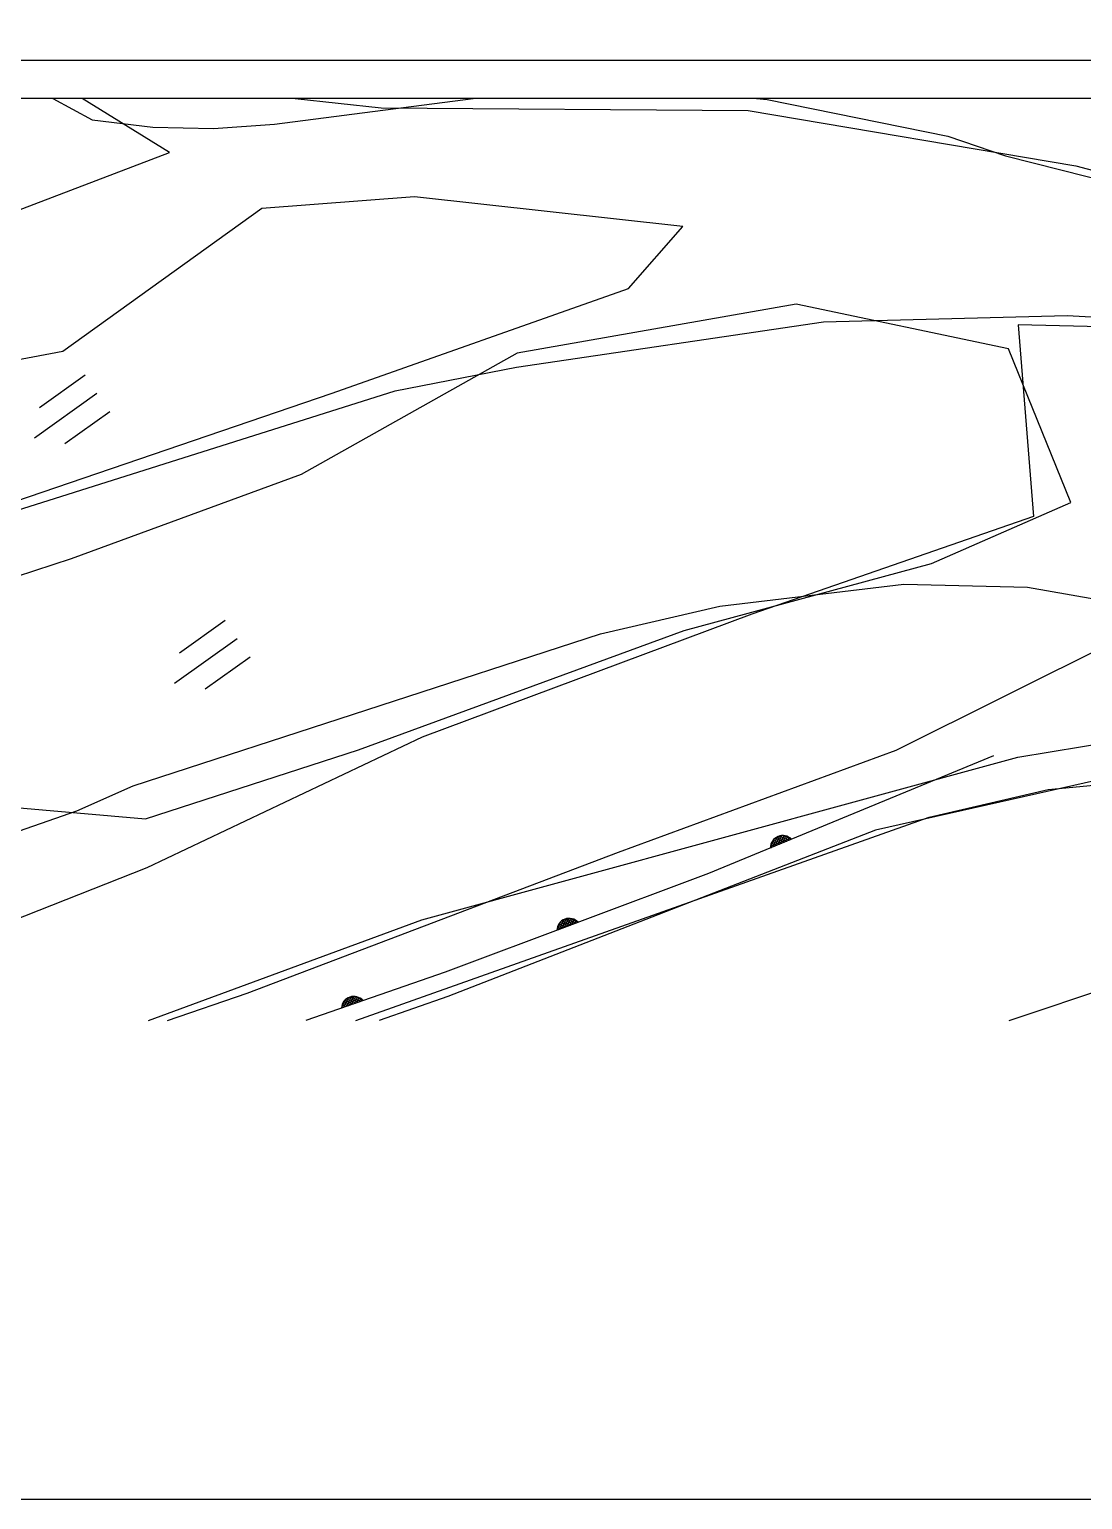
# Model space of a CAD drawing. Extents: x -299 to 346, y -14 to 200.
# Drawn here: x 130.98 to 158.58, y -12.55 to 25.97 of the extents above; entities that cross this region are included whole.
import ezdxf

# ---------------------------------------------------------------- set-up
doc = ezdxf.new("R2010")
doc.units = 0
doc.layers.add('TT-BASE', color=253, linetype='Continuous')
doc.layers.add('TX-PAPR', color=2, linetype='Continuous')

msp = doc.modelspace()

# ---------------------------------------------------------------- linework, layer by layer
at = {"layer": 'TT-BASE'}
for p, q in [((190.187, 25.159, -349.133), (92.508, 25.159, -349.133)), ((190.982, 24.159, -349.133), (90.518, 24.159, -349.133)), ((131.598, 24.159, -2.023), (132.629, 23.607, -2.023)), ((131.598, 24.159, 84.505), (132.629, 23.607, 84.505)), ((131.598, 24.159, 84.505), (132.629, 23.607, 84.505)), ((134.653, 22.747, -1.805), (132.364, 24.159, -1.805)), ((134.653, 22.747, 84.723), (132.364, 24.159, 84.723)), ((134.653, 22.747, 84.723), (132.364, 24.159, 84.723)), ((137.408, 23.493, -2.023), (142.609, 24.159, -2.023)), ((137.408, 23.493, 84.505), (142.609, 24.159, 84.505)), ((137.408, 23.493, 84.505), (142.609, 24.159, 84.505)), ((137.947, 24.159, -1.858), (140.198, 23.918, -1.858)), ((137.947, 24.159, 84.67), (140.198, 23.918, 84.67)), ((137.947, 24.159, 84.67), (140.198, 23.918, 84.67)), ((140.198, 23.918, -1.858), (149.82, 23.846, -1.858)), ((140.198, 23.918, 84.67), (149.82, 23.846, 84.67)), ((140.198, 23.918, 84.67), (149.82, 23.846, 84.67)), ((150.04, 24.159, -2.023), (150.315, 24.137, -2.023)), ((150.04, 24.159, 84.505), (150.315, 24.137, 84.505)), ((150.04, 24.159, 84.505), (150.315, 24.137, 84.505)), ((150.315, 24.137, -2.023), (155.047, 23.175, -2.023)), ((150.315, 24.137, 84.505), (155.047, 23.175, 84.505)), ((150.315, 24.137, 84.505), (155.047, 23.175, 84.505)), ((132.629, 23.607, -2.023), (134.213, 23.411, -2.023)), ((132.629, 23.607, 84.505), (134.213, 23.411, 84.505)), ((132.629, 23.607, 84.505), (134.213, 23.411, 84.505)), ((149.82, 23.846, -1.858), (158.405, 22.397, -1.858)), ((149.82, 23.846, 84.67), (158.405, 22.397, 84.67)), ((149.82, 23.846, 84.67), (158.405, 22.397, 84.67)), ((134.213, 23.411, -2.023), (135.806, 23.372, -2.023)), ((134.213, 23.411, 84.505), (135.806, 23.372, 84.505)), ((134.213, 23.411, 84.505), (135.806, 23.372, 84.505)), ((135.806, 23.372, -2.023), (137.408, 23.493, -2.023)), ((135.806, 23.372, 84.505), (137.408, 23.493, 84.505)), ((135.806, 23.372, 84.505), (137.408, 23.493, 84.505)), ((155.047, 23.175, -2.023), (156.559, 22.663, -2.023)), ((155.047, 23.175, 84.505), (156.559, 22.663, 84.505)), ((155.047, 23.175, 84.505), (156.559, 22.663, 84.505)), ((129.923, 20.944, -1.805), (134.653, 22.747, -1.805)), ((129.923, 20.944, 84.723), (134.653, 22.747, 84.723)), ((129.923, 20.944, 84.723), (134.653, 22.747, 84.723)), ((156.559, 22.663, -2.023), (164.422, 20.67, -2.023)), ((156.559, 22.663, 84.505), (164.422, 20.67, 84.505)), ((156.559, 22.663, 84.505), (164.422, 20.67, 84.505)), ((158.405, 22.397, -1.858), (164.117, 20.9, -1.858)), ((158.405, 22.397, 84.67), (164.117, 20.9, 84.67)), ((158.405, 22.397, 84.67), (164.117, 20.9, 84.67)), ((141.075, 21.581, -1.407), (137.069, 21.278, -1.407)), ((141.075, 21.581, 85.121), (137.069, 21.278, 85.121)), ((141.075, 21.581, 85.121), (137.069, 21.278, 85.121)), ((148.103, 20.807, -1.407), (141.075, 21.581, -1.407)), ((148.103, 20.807, 85.121), (141.075, 21.581, 85.121)), ((148.103, 20.807, 85.121), (141.075, 21.581, 85.121)), ((137.069, 21.278, -1.407), (131.855, 17.535, -1.407)), ((137.069, 21.278, 85.121), (131.855, 17.535, 85.121)), ((137.069, 21.278, 85.121), (131.855, 17.535, 85.121)), ((146.681, 19.186, -1.407), (148.103, 20.807, -1.407)), ((146.681, 19.186, 85.121), (148.103, 20.807, 85.121)), ((146.681, 19.186, 85.121), (148.103, 20.807, 85.121)), ((138.919, 16.44, -1.407), (146.681, 19.186, -1.407)), ((138.919, 16.44, 85.121), (146.681, 19.186, 85.121)), ((138.919, 16.44, 85.121), (146.681, 19.186, 85.121)), ((151.072, 18.775, -0.026), (143.766, 17.492, -0.026)), ((151.072, 18.775, 86.502), (143.766, 17.492, 86.502)), ((151.072, 18.775, 86.502), (143.766, 17.492, 86.502)), ((156.642, 17.606, -0.026), (151.072, 18.775, -0.026)), ((156.642, 17.606, 86.502), (151.072, 18.775, 86.502)), ((156.642, 17.606, 86.502), (151.072, 18.775, 86.502)), ((143.745, 17.12, -1.023), (151.79, 18.309, -1.023)), ((143.745, 17.12, 85.505), (151.79, 18.309, 85.505)), ((143.745, 17.12, 85.505), (151.79, 18.309, 85.505)), ((151.79, 18.309, -1.023), (158.181, 18.475, -1.023)), ((151.79, 18.309, 85.505), (158.181, 18.475, 85.505)), ((151.79, 18.309, 85.505), (158.181, 18.475, 85.505)), ((160.077, 18.153, 0.823), (156.891, 18.229, 0.823)), ((156.891, 18.229, 0.823), (157.295, 13.207, 0.823)), ((160.077, 18.153, 87.351), (156.891, 18.229, 87.351)), ((156.891, 18.229, 87.351), (157.295, 13.207, 87.351)), ((160.077, 18.153, 87.351), (156.891, 18.229, 87.351)), ((156.891, 18.229, 87.351), (157.295, 13.207, 87.351)), ((158.181, 18.475, -1.023), (163.111, 18.192, -1.023)), ((158.181, 18.475, 85.505), (163.111, 18.192, 85.505)), ((158.181, 18.475, 85.505), (163.111, 18.192, 85.505)), ((131.855, 17.535, -1.407), (124.06, 16.067, -1.407)), ((131.855, 17.535, 85.121), (124.06, 16.067, 85.121)), ((131.855, 17.535, 85.121), (124.06, 16.067, 85.121)), ((143.766, 17.492, -0.026), (138.105, 14.306, -0.026)), ((143.766, 17.492, 86.502), (138.105, 14.306, 86.502)), ((143.766, 17.492, 86.502), (138.105, 14.306, 86.502)), ((158.273, 13.577, -0.026), (156.642, 17.606, -0.026)), ((158.273, 13.577, 86.502), (156.642, 17.606, 86.502)), ((158.273, 13.577, 86.502), (156.642, 17.606, 86.502)), ((140.571, 16.505, -1.023), (143.745, 17.12, -1.023)), ((140.571, 16.505, 85.505), (143.745, 17.12, 85.505)), ((140.571, 16.505, 85.505), (143.745, 17.12, 85.505)), ((132.442, 16.914, -1.141), (131.245, 16.061, -1.141)), ((132.442, 16.914, 85.387), (131.245, 16.061, 85.387)), ((132.442, 16.914, 85.387), (131.245, 16.061, 85.387)), ((126.76, 12.137, -1.023), (140.571, 16.505, -1.023)), ((126.76, 12.137, 85.505), (140.571, 16.505, 85.505)), ((126.76, 12.137, 85.505), (140.571, 16.505, 85.505)), ((130.24, 13.48, -1.407), (138.919, 16.44, -1.407)), ((130.24, 13.48, 85.121), (138.919, 16.44, 85.121)), ((130.24, 13.48, 85.121), (138.919, 16.44, 85.121)), ((131.112, 15.273, -1.141), (132.752, 16.441, -1.141)), ((131.112, 15.273, 85.387), (132.752, 16.441, 85.387)), ((131.112, 15.273, 85.387), (132.752, 16.441, 85.387)), ((131.914, 15.123, -1.141), (133.093, 15.963, -1.141)), ((131.914, 15.123, 85.387), (133.093, 15.963, 85.387)), ((131.914, 15.123, 85.387), (133.093, 15.963, 85.387)), ((138.105, 14.306, -0.026), (132.076, 12.099, -0.026)), ((138.105, 14.306, 86.502), (132.076, 12.099, 86.502)), ((138.105, 14.306, 86.502), (132.076, 12.099, 86.502)), ((154.619, 11.978, -0.026), (158.273, 13.577, -0.026)), ((154.619, 11.978, 86.502), (158.273, 13.577, 86.502)), ((154.619, 11.978, 86.502), (158.273, 13.577, 86.502)), ((157.295, 13.207, 0.823), (149.915, 10.652, 0.823)), ((157.295, 13.207, 87.351), (149.915, 10.652, 87.351)), ((157.295, 13.207, 87.351), (149.915, 10.652, 87.351)), ((132.076, 12.099, -0.026), (124.653, 9.705, -0.026)), ((132.076, 12.099, 86.502), (124.653, 9.705, 86.502)), ((132.076, 12.099, 86.502), (124.653, 9.705, 86.502)), ((148.136, 10.221, -0.026), (154.619, 11.978, -0.026)), ((148.136, 10.221, 86.502), (154.619, 11.978, 86.502)), ((148.136, 10.221, 86.502), (154.619, 11.978, 86.502)), ((149.076, 10.859, -0.023), (153.896, 11.435, -0.023)), ((149.076, 10.859, 86.505), (153.896, 11.435, 86.505)), ((149.076, 10.859, 86.505), (153.896, 11.435, 86.505)), ((153.896, 11.435, -0.023), (157.135, 11.355, -0.023)), ((153.896, 11.435, 86.505), (157.135, 11.355, 86.505)), ((153.896, 11.435, 86.505), (157.135, 11.355, 86.505)), ((157.135, 11.355, -0.023), (160.294, 10.802, -0.023)), ((157.135, 11.355, 86.505), (160.294, 10.802, 86.505)), ((157.135, 11.355, 86.505), (160.294, 10.802, 86.505)), ((145.95, 10.134, -0.023), (149.076, 10.859, -0.023)), ((145.95, 10.134, 86.505), (149.076, 10.859, 86.505)), ((145.95, 10.134, 86.505), (149.076, 10.859, 86.505)), ((136.115, 10.482, -0.318), (134.918, 9.629, -0.318)), ((136.115, 10.482, 86.21), (134.918, 9.629, 86.21)), ((136.115, 10.482, 86.21), (134.918, 9.629, 86.21)), ((149.915, 10.652, 0.823), (141.275, 7.424, 0.823)), ((149.915, 10.652, 87.351), (141.275, 7.424, 87.351)), ((149.915, 10.652, 87.351), (141.275, 7.424, 87.351)), ((133.703, 6.155, -0.023), (145.95, 10.134, -0.023)), ((133.703, 6.155, 86.505), (145.95, 10.134, 86.505)), ((133.703, 6.155, 86.505), (145.95, 10.134, 86.505)), ((139.607, 7.094, -0.026), (148.136, 10.221, -0.026)), ((139.607, 7.094, 86.502), (148.136, 10.221, 86.502)), ((139.607, 7.094, 86.502), (148.136, 10.221, 86.502)), ((153.699, 7.085, 0.823), (159.722, 10.09, 0.823)), ((153.699, 7.085, 87.351), (159.722, 10.09, 87.351)), ((153.699, 7.085, 87.351), (159.722, 10.09, 87.351)), ((134.786, 8.841, -0.318), (136.425, 10.009, -0.318)), ((134.786, 8.841, 86.21), (136.425, 10.009, 86.21)), ((134.786, 8.841, 86.21), (136.425, 10.009, 86.21)), ((135.587, 8.691, -0.318), (136.766, 9.53, -0.318)), ((135.587, 8.691, 86.21), (136.766, 9.53, 86.21)), ((135.587, 8.691, 86.21), (136.766, 9.53, 86.21)), ((156.88, 6.903, 0.977), (163.323, 7.969, 0.977)), ((156.88, 6.903, 87.505), (163.323, 7.969, 87.505)), ((156.88, 6.903, 87.505), (163.323, 7.969, 87.505)), ((141.275, 7.424, 0.823), (134.059, 4.008, 0.823)), ((141.275, 7.424, 87.351), (134.059, 4.008, 87.351)), ((141.275, 7.424, 87.351), (134.059, 4.008, 87.351)), ((134.026, 5.286, -0.026), (139.607, 7.094, -0.026)), ((134.026, 5.286, 86.502), (139.607, 7.094, 86.502)), ((134.026, 5.286, 86.502), (139.607, 7.094, 86.502)), ((146.421, 4.417, 0.823), (153.699, 7.085, 0.823)), ((146.421, 4.417, 87.351), (153.699, 7.085, 87.351)), ((146.421, 4.417, 87.351), (153.699, 7.085, 87.351)), ((156.244, 6.939, 1.354), (148.782, 3.856, 1.354)), ((156.244, 6.939, 87.882), (148.782, 3.856, 87.882)), ((156.244, 6.939, 87.882), (148.782, 3.856, 87.882)), ((141.267, 2.638, 0.977), (156.88, 6.903, 0.977)), ((141.267, 2.638, 87.505), (156.88, 6.903, 87.505)), ((141.267, 2.638, 87.505), (156.88, 6.903, 87.505)), ((158.973, 6.304, 2.204), (153.155, 4.988, 2.204)), ((158.973, 6.304, 88.732), (153.155, 4.988, 88.732)), ((158.973, 6.304, 88.732), (153.155, 4.988, 88.732)), ((157.683, 6.059, 1.977), (160.891, 6.354, 1.977)), ((157.683, 6.059, 88.505), (160.891, 6.354, 88.505)), ((157.683, 6.059, 88.505), (160.891, 6.354, 88.505)), ((132.229, 5.495, -0.023), (133.703, 6.155, -0.023)), ((132.229, 5.495, 86.505), (133.703, 6.155, 86.505)), ((132.229, 5.495, 86.505), (133.703, 6.155, 86.505)), ((154.557, 5.333, 1.977), (157.683, 6.059, 1.977)), ((154.557, 5.333, 88.505), (157.683, 6.059, 88.505)), ((154.557, 5.333, 88.505), (157.683, 6.059, 88.505)), ((127.618, 3.898, -0.023), (132.229, 5.495, -0.023)), ((127.618, 3.898, 86.505), (132.229, 5.495, 86.505)), ((127.618, 3.898, 86.505), (132.229, 5.495, 86.505)), ((130.428, 5.598, -0.026), (134.026, 5.286, -0.026)), ((130.428, 5.598, 86.502), (134.026, 5.286, 86.502)), ((130.428, 5.598, 86.502), (134.026, 5.286, 86.502)), ((139.539, 0.005, 88.505), (154.557, 5.333, 88.505)), ((139.539, 0.005, 88.505), (154.557, 5.333, 88.505)), ((139.539, 0.005, 1.977), (154.557, 5.333, 1.977)), ((153.155, 4.988, 2.204), (141.95, 0.631, 2.204)), ((153.155, 4.988, 88.732), (141.95, 0.631, 88.732)), ((153.155, 4.988, 88.732), (141.95, 0.631, 88.732)), ((150.955, 4.754, 1.354), (150.4, 4.525, 1.354)), ((150.955, 4.754, 87.882), (150.4, 4.525, 87.882)), ((150.955, 4.754, 87.882), (150.4, 4.525, 87.882)), ((150.492, 4.751, 1.354), (150.4, 4.529, 1.354)), ((150.492, 4.751, 87.882), (150.4, 4.529, 87.882)), ((150.492, 4.751, 87.882), (150.4, 4.529, 87.882)), ((150.428, 4.654, 1.354), (150.57, 4.595, 1.354)), ((150.428, 4.654, 87.882), (150.57, 4.595, 87.882)), ((150.428, 4.654, 87.882), (150.57, 4.595, 87.882)), ((150.451, 4.698, 1.354), (150.635, 4.622, 1.354)), ((150.451, 4.698, 87.882), (150.635, 4.622, 87.882)), ((150.451, 4.698, 87.882), (150.635, 4.622, 87.882)), ((150.571, 4.81, 1.354), (150.464, 4.551, 1.354)), ((150.571, 4.81, 87.882), (150.464, 4.551, 87.882)), ((150.571, 4.81, 87.882), (150.464, 4.551, 87.882)), ((150.482, 4.74, 1.354), (150.701, 4.649, 1.354)), ((150.482, 4.74, 87.882), (150.701, 4.649, 87.882)), ((150.482, 4.74, 87.882), (150.701, 4.649, 87.882)), ((150.522, 4.777, 1.354), (150.766, 4.676, 1.354)), ((150.522, 4.777, 87.882), (150.766, 4.676, 87.882)), ((150.522, 4.777, 87.882), (150.766, 4.676, 87.882)), ((150.636, 4.836, 1.354), (150.529, 4.578, 1.354)), ((150.636, 4.836, 87.882), (150.529, 4.578, 87.882)), ((150.636, 4.836, 87.882), (150.529, 4.578, 87.882)), ((150.572, 4.811, 1.354), (150.831, 4.703, 1.354)), ((150.572, 4.811, 87.882), (150.831, 4.703, 87.882)), ((150.572, 4.811, 87.882), (150.831, 4.703, 87.882)), ((150.695, 4.847, 1.354), (150.594, 4.605, 1.354)), ((150.695, 4.847, 87.882), (150.594, 4.605, 87.882)), ((150.695, 4.847, 87.882), (150.594, 4.605, 87.882)), ((150.639, 4.837, 1.354), (150.897, 4.73, 1.354)), ((150.639, 4.837, 87.882), (150.897, 4.73, 87.882)), ((150.639, 4.837, 87.882), (150.897, 4.73, 87.882)), ((150.749, 4.848, 1.354), (150.66, 4.632, 1.354)), ((150.749, 4.848, 87.882), (150.66, 4.632, 87.882)), ((150.749, 4.848, 87.882), (150.66, 4.632, 87.882)), ((150.8, 4.84, 1.354), (150.725, 4.659, 1.354)), ((150.8, 4.84, 87.882), (150.725, 4.659, 87.882)), ((150.8, 4.84, 87.882), (150.725, 4.659, 87.882)), ((150.742, 4.848, 1.354), (150.943, 4.765, 1.354)), ((150.742, 4.848, 87.882), (150.943, 4.765, 87.882)), ((150.742, 4.848, 87.882), (150.943, 4.765, 87.882)), ((150.848, 4.825, 1.354), (150.79, 4.686, 1.354)), ((150.848, 4.825, 87.882), (150.79, 4.686, 87.882)), ((150.848, 4.825, 87.882), (150.79, 4.686, 87.882)), ((150.893, 4.802, 1.354), (150.856, 4.713, 1.354)), ((150.893, 4.802, 87.882), (150.856, 4.713, 87.882)), ((150.893, 4.802, 87.882), (150.856, 4.713, 87.882)), ((150.935, 4.772, 1.354), (150.921, 4.74, 1.354)), ((150.935, 4.772, 87.882), (150.921, 4.74, 87.882)), ((150.935, 4.772, 87.882), (150.921, 4.74, 87.882)), ((136.69, 0.719, 0.823), (146.421, 4.417, 0.823)), ((136.69, 0.719, 87.351), (146.421, 4.417, 87.351)), ((136.69, 0.719, 87.351), (146.421, 4.417, 87.351)), ((150.402, 4.556, 1.354), (150.439, 4.541, 1.354)), ((150.402, 4.556, 87.882), (150.439, 4.541, 87.882)), ((150.402, 4.556, 87.882), (150.439, 4.541, 87.882)), ((150.411, 4.607, 1.354), (150.505, 4.568, 1.354)), ((150.411, 4.607, 87.882), (150.505, 4.568, 87.882)), ((150.411, 4.607, 87.882), (150.505, 4.568, 87.882)), ((134.059, 4.008, 0.823), (128.291, 1.732, 0.823)), ((134.059, 4.008, 87.351), (128.291, 1.732, 87.351)), ((134.059, 4.008, 87.351), (128.291, 1.732, 87.351)), ((148.782, 3.856, 1.354), (141.88, 1.272, 1.354)), ((148.782, 3.856, 87.882), (141.88, 1.272, 87.882)), ((148.782, 3.856, 87.882), (141.88, 1.272, 87.882)), ((134.104, 0.004, 87.505), (141.267, 2.638, 87.505)), ((134.104, 0.004, 87.505), (141.267, 2.638, 87.505)), ((134.104, 0.004, 0.977), (141.267, 2.638, 0.977)), ((144.903, 2.59, 1.354), (144.803, 2.371, 1.354)), ((144.903, 2.59, 87.882), (144.803, 2.371, 87.882)), ((144.903, 2.59, 87.882), (144.803, 2.371, 87.882)), ((145.365, 2.577, 1.354), (144.803, 2.367, 1.354)), ((145.365, 2.577, 87.882), (144.803, 2.367, 87.882)), ((145.365, 2.577, 87.882), (144.803, 2.367, 87.882)), ((144.806, 2.399, 1.354), (144.843, 2.382, 1.354)), ((144.806, 2.399, 87.882), (144.843, 2.382, 87.882)), ((144.806, 2.399, 87.882), (144.843, 2.382, 87.882)), ((144.817, 2.449, 1.354), (144.909, 2.407, 1.354)), ((144.817, 2.449, 87.882), (144.909, 2.407, 87.882)), ((144.817, 2.449, 87.882), (144.909, 2.407, 87.882)), ((144.835, 2.495, 1.354), (144.975, 2.432, 1.354)), ((144.835, 2.495, 87.882), (144.975, 2.432, 87.882)), ((144.835, 2.495, 87.882), (144.975, 2.432, 87.882)), ((144.86, 2.539, 1.354), (145.042, 2.456, 1.354)), ((144.86, 2.539, 87.882), (145.042, 2.456, 87.882)), ((144.86, 2.539, 87.882), (145.042, 2.456, 87.882)), ((144.984, 2.646, 1.354), (144.868, 2.391, 1.354)), ((144.984, 2.646, 87.882), (144.868, 2.391, 87.882)), ((144.984, 2.646, 87.882), (144.868, 2.391, 87.882)), ((144.892, 2.579, 1.354), (145.108, 2.481, 1.354)), ((144.892, 2.579, 87.882), (145.108, 2.481, 87.882)), ((144.892, 2.579, 87.882), (145.108, 2.481, 87.882)), ((144.933, 2.615, 1.354), (145.174, 2.506, 1.354)), ((144.933, 2.615, 87.882), (145.174, 2.506, 87.882)), ((144.933, 2.615, 87.882), (145.174, 2.506, 87.882)), ((145.05, 2.671, 1.354), (144.934, 2.416, 1.354)), ((145.05, 2.671, 87.882), (144.934, 2.416, 87.882)), ((145.05, 2.671, 87.882), (144.934, 2.416, 87.882)), ((144.985, 2.647, 1.354), (145.24, 2.531, 1.354)), ((144.985, 2.647, 87.882), (145.24, 2.531, 87.882)), ((144.985, 2.647, 87.882), (145.24, 2.531, 87.882)), ((145.109, 2.68, 1.354), (145, 2.441, 1.354)), ((145.109, 2.68, 87.882), (145, 2.441, 87.882)), ((145.109, 2.68, 87.882), (145, 2.441, 87.882)), ((145.052, 2.671, 1.354), (145.306, 2.555, 1.354)), ((145.052, 2.671, 87.882), (145.306, 2.555, 87.882)), ((145.052, 2.671, 87.882), (145.306, 2.555, 87.882)), ((145.163, 2.678, 1.354), (145.066, 2.466, 1.354)), ((145.163, 2.678, 87.882), (145.066, 2.466, 87.882)), ((145.163, 2.678, 87.882), (145.066, 2.466, 87.882)), ((145.214, 2.669, 1.354), (145.132, 2.49, 1.354)), ((145.214, 2.669, 87.882), (145.132, 2.49, 87.882)), ((145.214, 2.669, 87.882), (145.132, 2.49, 87.882)), ((145.156, 2.679, 1.354), (145.354, 2.589, 1.354)), ((145.156, 2.679, 87.882), (145.354, 2.589, 87.882)), ((145.156, 2.679, 87.882), (145.354, 2.589, 87.882)), ((145.261, 2.652, 1.354), (145.199, 2.515, 1.354)), ((145.261, 2.652, 87.882), (145.199, 2.515, 87.882)), ((145.261, 2.652, 87.882), (145.199, 2.515, 87.882)), ((145.305, 2.628, 1.354), (145.265, 2.54, 1.354)), ((145.305, 2.628, 87.882), (145.265, 2.54, 87.882)), ((145.305, 2.628, 87.882), (145.265, 2.54, 87.882)), ((145.346, 2.597, 1.354), (145.331, 2.565, 1.354)), ((145.346, 2.597, 87.882), (145.331, 2.565, 87.882)), ((145.346, 2.597, 87.882), (145.331, 2.565, 87.882)), ((156.661, 0.005, 2.204), (163.313, 2.227, 2.204)), ((156.661, 0.005, 88.732), (163.313, 2.227, 88.732)), ((156.661, 0.005, 88.732), (163.313, 2.227, 88.732)), ((141.88, 1.272, 1.354), (138.222, 0.004, 1.354)), ((141.88, 1.272, 87.882), (138.222, 0.004, 87.882)), ((141.88, 1.272, 87.882), (138.222, 0.004, 87.882)), ((134.604, 0.004, 0.823), (136.69, 0.719, 0.823)), ((134.604, 0.004, 87.351), (136.69, 0.719, 87.351)), ((134.604, 0.004, 87.351), (136.69, 0.719, 87.351)), ((139.726, 0.526, 1.354), (139.159, 0.33, 1.354)), ((139.726, 0.526, 87.882), (139.159, 0.33, 87.882)), ((139.726, 0.526, 87.882), (139.159, 0.33, 87.882)), ((139.264, 0.55, 1.354), (139.16, 0.333, 1.354)), ((139.264, 0.55, 87.882), (139.16, 0.333, 87.882)), ((139.264, 0.55, 87.882), (139.16, 0.333, 87.882)), ((139.175, 0.411, 1.354), (139.266, 0.367, 1.354)), ((139.175, 0.411, 87.882), (139.266, 0.367, 87.882)), ((139.175, 0.411, 87.882), (139.266, 0.367, 87.882)), ((139.194, 0.457, 1.354), (139.333, 0.39, 1.354)), ((139.194, 0.457, 87.882), (139.333, 0.39, 87.882)), ((139.194, 0.457, 87.882), (139.333, 0.39, 87.882)), ((139.22, 0.5, 1.354), (139.4, 0.413, 1.354)), ((139.22, 0.5, 87.882), (139.4, 0.413, 87.882)), ((139.22, 0.5, 87.882), (139.4, 0.413, 87.882)), ((139.347, 0.604, 1.354), (139.224, 0.352, 1.354)), ((139.347, 0.604, 87.882), (139.224, 0.352, 87.882)), ((139.347, 0.604, 87.882), (139.224, 0.352, 87.882)), ((139.254, 0.539, 1.354), (139.467, 0.436, 1.354)), ((139.254, 0.539, 87.882), (139.467, 0.436, 87.882)), ((139.254, 0.539, 87.882), (139.467, 0.436, 87.882)), ((139.413, 0.627, 1.354), (139.291, 0.375, 1.354)), ((139.413, 0.627, 87.882), (139.291, 0.375, 87.882)), ((139.413, 0.627, 87.882), (139.291, 0.375, 87.882)), ((139.295, 0.575, 1.354), (139.533, 0.459, 1.354)), ((139.295, 0.575, 87.882), (139.533, 0.459, 87.882)), ((139.295, 0.575, 87.882), (139.533, 0.459, 87.882)), ((139.348, 0.605, 1.354), (139.6, 0.482, 1.354)), ((139.348, 0.605, 87.882), (139.6, 0.482, 87.882)), ((139.348, 0.605, 87.882), (139.6, 0.482, 87.882)), ((139.472, 0.635, 1.354), (139.358, 0.398, 1.354)), ((139.472, 0.635, 87.882), (139.358, 0.398, 87.882)), ((139.472, 0.635, 87.882), (139.358, 0.398, 87.882)), ((139.416, 0.628, 1.354), (139.667, 0.506, 1.354)), ((139.416, 0.628, 87.882), (139.667, 0.506, 87.882)), ((139.416, 0.628, 87.882), (139.667, 0.506, 87.882)), ((139.527, 0.632, 1.354), (139.425, 0.422, 1.354)), ((139.527, 0.632, 87.882), (139.425, 0.422, 87.882)), ((139.527, 0.632, 87.882), (139.425, 0.422, 87.882)), ((139.577, 0.621, 1.354), (139.491, 0.445, 1.354)), ((139.577, 0.621, 87.882), (139.491, 0.445, 87.882)), ((139.577, 0.621, 87.882), (139.491, 0.445, 87.882)), ((139.519, 0.633, 1.354), (139.715, 0.538, 1.354)), ((139.519, 0.633, 87.882), (139.715, 0.538, 87.882)), ((139.519, 0.633, 87.882), (139.715, 0.538, 87.882)), ((139.624, 0.603, 1.354), (139.558, 0.468, 1.354)), ((139.624, 0.603, 87.882), (139.558, 0.468, 87.882)), ((139.624, 0.603, 87.882), (139.558, 0.468, 87.882)), ((139.667, 0.578, 1.354), (139.625, 0.491, 1.354)), ((139.667, 0.578, 87.882), (139.625, 0.491, 87.882)), ((139.667, 0.578, 87.882), (139.625, 0.491, 87.882)), ((139.707, 0.546, 1.354), (139.692, 0.514, 1.354)), ((139.707, 0.546, 87.882), (139.692, 0.514, 87.882)), ((139.707, 0.546, 87.882), (139.692, 0.514, 87.882)), ((141.95, 0.631, 2.204), (140.151, 0.005, 2.204)), ((141.95, 0.631, 88.732), (140.151, 0.005, 88.732)), ((141.95, 0.631, 88.732), (140.151, 0.005, 88.732)), ((139.163, 0.361, 1.354), (139.199, 0.343, 1.354)), ((139.163, 0.361, 87.882), (139.199, 0.343, 87.882)), ((139.163, 0.361, 87.882), (139.199, 0.343, 87.882))]:
    msp.add_line(p, q, dxfattribs=at)
for centre, start, end in [((150.725, 4.524, 1.354), 45.0654, 179.8257), ((150.725, 4.524, 87.882), 45.0654, 179.8257), ((150.725, 4.524, 87.882), 45.0654, 179.8257), ((145.128, 2.355, 1.354), 43.1384, 177.8987), ((145.128, 2.355, 87.882), 43.1384, 177.8987), ((145.128, 2.355, 87.882), 43.1384, 177.8987), ((139.484, 0.31, 1.354), 41.7424, 176.5027), ((139.484, 0.31, 87.882), 41.7424, 176.5027), ((139.484, 0.31, 87.882), 41.7424, 176.5027)]:
    msp.add_arc(centre, 0.325, start, end, dxfattribs=at)
at = {"layer": 'TX-PAPR'}
msp.add_lwpolyline([(-1.011, 142.251), (237.789, 142.251), (237.789, -12.549), (-1.011, -12.549)], close=True, dxfattribs=at)

doc.saveas('drawing.dxf')
